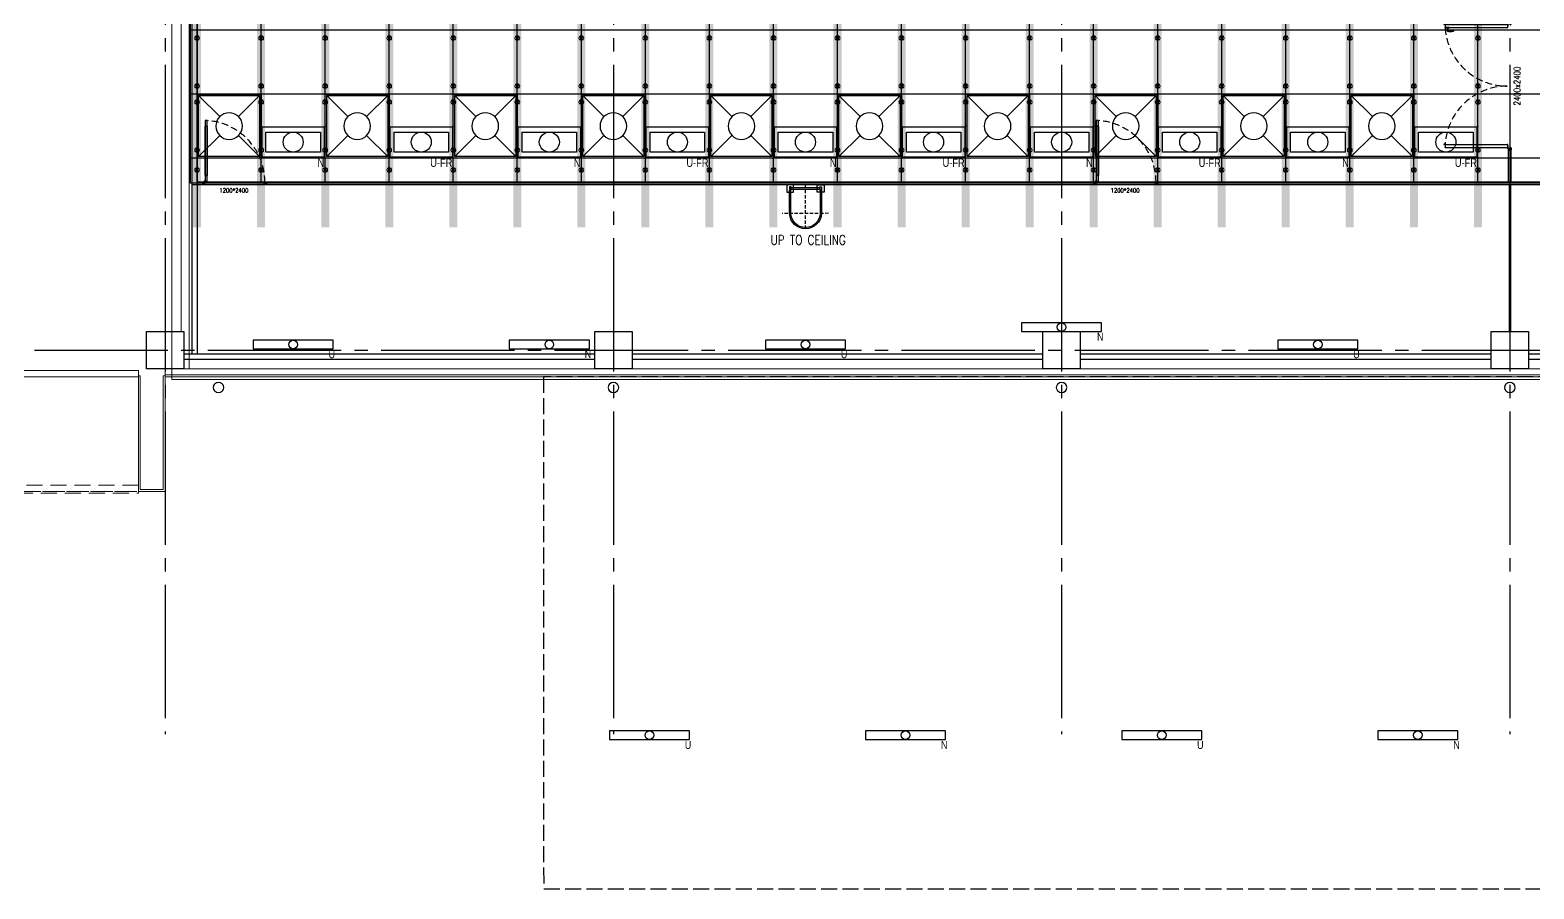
# Model space of a CAD drawing. Header units: millimetres. Extents: x -17313 to 27370, y -1010 to 13584.
# Drawn here: x 1547 to 4365, y -1010 to 600 of the extents above; entities that cross this region are included whole.
import ezdxf
from ezdxf.enums import TextEntityAlignment as Align

# ---------------------------------------------------------------- set-up
doc = ezdxf.new("R2010")
doc.units = ezdxf.units.MM
doc.header["$LTSCALE"] = 100
for name, pattern in [('188K-SM-03-F10-ARCH-PA-Y2257103$0$18P6-SM-03-C40-ARCH-PA-Y2211058$0$DASHED', [19.05, 12.7, -6.35]), ('188K-SM-03-F10-ARCH-PA-Y2257103$0$AP5A-SM-03-F20-ARCH-PA-Y2230801+Y2230803$0$ALL-PA-TXT-Y2221201$0$DASHED', [19.05, 12.7, -6.35]), ('188K-SM-03-F10-ARCH-PA-Y2257103$0$DASHED', [19.05, 12.7, -6.35]), ('X-S-FAB-L10$0$COL-CEN-LIN', [3.25, 2.5, -0.25, 0.25, -0.25]), ('X-S-FAB-L10$0$HIDDEN', [0.4, 0.3, -0.1]), ('X-S-FAB-L10$0$JJP_虛線(退縮線、投影線、地下室範圍、非屬本工程、圖面分區)', [0.45, 0.3, -0.15])]:
    doc.linetypes.add(name, pattern=pattern)
for name, color, linetype in [('0-XREF', 7, 'Continuous'), ('188K-SM-03-F10-ARCH-CEIL-Y2257103$0$K-CEIL-4.2', 8, 'Continuous'), ('188K-SM-03-F10-ARCH-CEIL-Y2257103$0$K-CEIL-4.2-AREA', 8, 'Continuous'), ('188K-SM-03-F10-ARCH-CEIL-Y2257103$0$K-鋼構', 121, 'Continuous'), ('188K-SM-03-F10-ARCH-PA-Y2257103$0$K-Divider-7.5', 53, 'Continuous'), ('188K-SM-03-F10-ARCH-PA-Y2257103$0$K-Door', 53, 'Continuous'), ('188K-SM-03-F10-ARCH-PA-Y2257103$0$K-P-LAD-420', 53, 'Continuous'), ('188K-SM-03-F10-ARCH-PA-Y2257103$0$K-P1S-4.2-單抗', 53, 'Continuous'), ('188K-SM-03-F10-ARCH-PA-Y2257103$0$K-P2D-4.2-雙抗', 53, 'Continuous'), ('188K-SM-03-F10-ARCH-PA-Y2257103$0$K-岩棉 2hr 7.5-單抗', 53, 'Continuous'), ('188K-SM-03-F10-ARCH-PA-Y2257103$0$K-岩棉 2hr 7.5-非抗', 53, 'Continuous'), ('188K-SM-06-F10-ELEC-LIGHT-Y2257103$0$E-LIGHT(W)-N', 8, 'Continuous'), ('188K-SM-06-F10-ELEC-LIGHT-Y2257103$0$E-LIGHT(W)-U FR', 8, 'Continuous'), ('188K-SM-06-F10-ELEC-LIGHT-Y2257103$0$E-LIGHT(W)-U XLPE', 8, 'Continuous'), ('188K-SM-06-F10-HVAC-FFU-Y2257103$0$AC-FFU-ULPA', 4, 'Continuous'), ('X-S-FAB-L10$0$0-DIM-TXT', 8, 'Continuous'), ('X-S-FAB-L10$0$A-OBJE-MEP', 8, 'Continuous'), ('X-S-FAB-L10$0$A-WALL-EX', 8, 'Continuous'), ('X-S-FAB-L10$0$A-WALL-IN', 8, 'Continuous'), ('X-S-FAB-L10$0$BLOCK', 8, 'Continuous'), ('X-S-FAB-L10$0$CCL', 8, 'X-S-FAB-L10$0$COL-CEN-LIN'), ('X-S-FAB-L10$0$COL-S', 8, 'Continuous'), ('X-S-FAB-L10$0$HID', 8, 'X-S-FAB-L10$0$HIDDEN'), ('X-S-FAB-L10$0$S-FNDN', 8, 'Continuous')]:
    doc.layers.add(name, color=color, linetype=linetype)
doc.layers.add('188K-SM-03-F10-ARCH-CEIL-Y2257103$0$K-吊點-標準', color=8, linetype='Continuous', lineweight=9)
doc.layers.add('188K-SM-03-F10-ARCH-PA-Y2257103$0$K-0-TXT-高度', color=53, linetype='Continuous', plot=False)
doc.layers.add('188K-SM-06-F10-ELEC-LIGHT-Y2257103$0$Defpoints-CAS', color=8, linetype='Continuous', plot=False)
doc.styles.add('188K-SM-03-F10-ARCH-PA-Y2257103$0$14P7-XFDP10$0$AA-TXT', font='simplex.shx', dxfattribs={"width": 0.8, "bigfont": 'chineset.shx'})
doc.styles.add('188K-SM-03-F10-ARCH-PA-Y2257103$0$18P2-XFDP10$0$AA-TXT', font='simplex.shx', dxfattribs={"width": 0.8, "bigfont": 'chineset.shx'})
doc.styles.add('188K-SM-03-F10-ARCH-PA-Y2257103$0$AP5A-SM-03-F20-ARCH-PA-Y2230801+Y2230803$0$ALL-PA-TXT-Y2221201$0$Standard', font='txt.shx', dxfattribs={"bigfont": 'chineset.shx'})
doc.styles.add('188K-SM-06-F10-ELEC-LIGHT-Y2257103$0$Standard', font='arial.ttf')
doc.styles.add('X-S-FAB-L10$0$CHINA', font='simplex.shx', dxfattribs={"width": 0.75, "bigfont": 'chineset.shx'})
doc.styles.add('X-S-FAB-L10$0$Standard', font='', dxfattribs={"width": 0.8})
doc.styles.add('X-S-FAB-L10$0$TG_NOTE_TEXT', font='simplex.shx', dxfattribs={"width": 0.75, "bigfont": 'chineset.shx'})
doc.styles.get('X-S-FAB-L10$0$Standard').set_extended_font_data('Microsoft JhengHei')

# ---------------------------------------------------------------- blocks, each defined once
blk = doc.blocks.new('188K-SM-06-F10-HVAC-FFU-Y2257103$0$H-FU-U-12x12')
for p, q in [((423, 777), (28, 1172)), ((777, 777), (1172, 1172)), ((28, 28), (423, 423)), ((1172, 28), (777, 423))]:
    blk.add_line(p, q)
blk.add_lwpolyline([(1172, 28), (1172, 1172), (28, 1172), (28, 28)], close=True)
blk.add_circle((600, 600), 250)
at = {"layer": 'DefPoints'}
blk.add_lwpolyline([(1200, 1200), (0, 1200), (0, 0), (1200, 0)], close=True, dxfattribs=at)
blk = doc.blocks.new('188K-SM-06-F10-HVAC-FFU-Y2257103')
at = {"layer": '188K-SM-06-F10-HVAC-FFU-Y2257103$0$AC-FFU-ULPA', "xscale": -0.09999999999999432, "yscale": 0.09999999999999432, "zscale": 0.09999999999999432}
for p in [(1980, 360), (2220, 360), (2460, 360), (2700, 360), (2940, 360), (3180, 360), (3420, 360), (3660, 360), (3900, 360), (4140, 360)]:
    blk.add_blockref('188K-SM-06-F10-HVAC-FFU-Y2257103$0$H-FU-U-12x12', p, dxfattribs=at)
blk = doc.blocks.new('X-S-FAB-L10$0$FAB2-L05')
at = {"layer": 'X-S-FAB-L10$0$CCL'}
for p, q in [((-24360, 11005), (-24360, 0)), ((-23520, 11005), (-23520, 0)), ((-22680, 11005), (-22680, 0)), ((-21840, 11005), (-21840, 0)), ((-26880, 720), (1210, 720))]:
    blk.add_line(p, q, dxfattribs=at)
at = {"layer": 'X-S-FAB-L10$0$COL-S'}
for points in [[(-24395, 755), (-24325, 755), (-24325, 685), (-24395, 685)], [(-23555, 755), (-23485, 755), (-23485, 685), (-23555, 685)], [(-22715, 755), (-22645, 755), (-22645, 685), (-22715, 685)], [(-21875, 755), (-21805, 755), (-21805, 685), (-21875, 685)]]:
    blk.add_lwpolyline(points, close=True, dxfattribs=at)
blk = doc.blocks.new('X-S-FAB-L10')
at = {"layer": 'X-S-FAB-L10$0$A-OBJE-MEP', "lineweight": 0, "flags": 128}
for points in [[(1909.5, -70, 1), (1890.5, -70, 1)], [(2649.5, -70, 1), (2630.5, -70, 1)], [(3489.5, -70, 1), (3470.5, -70, 1)], [(4329.5, -70, 1), (4310.5, -70, 1)]]:
    blk.add_lwpolyline(points, format="xyb", close=True, dxfattribs=at)
at = {"layer": 'X-S-FAB-L10$0$A-OBJE-MEP', "lineweight": 0}
for centre in [(1900, -70), (2640, -70), (3480, -70), (4320, -70)]:
    blk.add_circle(centre, 10, dxfattribs=at)
at = {"layer": 'X-S-FAB-L10$0$A-WALL-EX', "lineweight": 0}
blk.add_line((6815, -46.5), (1800, -46.5), dxfattribs=at)
at = {"layer": 'X-S-FAB-L10$0$A-WALL-EX', "linetype": 'X-S-FAB-L10$0$JJP_虛線(退縮線、投影線、地下室範圍、非屬本工程、圖面分區)', "lineweight": 0}
blk.add_line((-38, -264.997), (1750, -264.997), dxfattribs=at)
at = {"layer": 'X-S-FAB-L10$0$A-WALL-EX', "lineweight": 0, "flags": 128}
for points in [[(1750, -38), (1450, -38)], [(1450, -50), (1750, -50)], [(1750, -50), (1750, -38)], [(1753.5, -48.25), (1750, -48.25)], [(1750, -48.25), (1750, -261.5)], [(1750, -50), (1750, -265)], [(1750, -50), (1750, -265)], [(1750, -50), (1750, -265)], [(1750, -50), (1750, -265)], [(1753.5, -261.5), (1753.5, -48.25)], [(1800, -48.25), (1796.5, -48.25)], [(1796.5, -48.25), (1796.5, -261.5)], [(6815, -35), (1800, -35)], [(1800, -46.5), (1800, -35)], [(1800, -48.25), (1800, -46.5)], [(1800, -265), (1800, -50)], [(1800, -50), (6815, -50)], [(1800, -50), (6815, -50)], [(1800, -50), (6815, -50)], [(1800, -50), (6815, -50)], [(1800, -50), (6815, -50)], [(1800, -50), (6815, -50)], [(1800, -50), (6815, -50)], [(1800, -50), (6815, -50)], [(1750, -265), (1753.5, -265)], [(1796.5, -261.5), (1753.5, -261.5)], [(1753.5, -265), (1796.5, -265)], [(1796.5, -265), (1800, -265)]]:
    blk.add_lwpolyline(points, dxfattribs=at)
at = {"layer": 'X-S-FAB-L10$0$A-WALL-EX', "linetype": 'X-S-FAB-L10$0$JJP_虛線(退縮線、投影線、地下室範圍、非屬本工程、圖面分區)', "lineweight": 0, "flags": 128}
for points in [[(1750, -252.997), (-38, -252.997)], [(1750, -253), (-38, -253)], [(1750, -253), (-38, -253)], [(1750, -264.997), (1750, -252.997)], [(1750, -268), (1750, -253)], [(1750, -265), (1750, -253)], [(-53, -268), (1750, -268)], [(-50, -265), (1750, -265)], [(-38, -265), (1750, -265)], [(1750, -265), (1750, -264.997)]]:
    blk.add_lwpolyline(points, dxfattribs=at)
at = {"layer": 'X-S-FAB-L10$0$A-WALL-IN', "lineweight": 0, "flags": 128}
for points in [[(1845, -35), (1845, 2100)], [(1830, 1455), (1830, 35)], [(1835, -35), (1845, -35)]]:
    blk.add_lwpolyline(points, dxfattribs=at)
at = {"layer": 'X-S-FAB-L10$0$COL-S'}
for p, q in [((1765, 35), (1835, 35)), ((1765, -35), (1765, 35)), ((1835, 35), (1835, -35)), ((2605, 35), (2675, 35)), ((2605, -35), (2605, 35)), ((2675, 35), (2675, -35)), ((3445, 35), (3515, 35)), ((3445, -35), (3445, 35)), ((3515, 35), (3515, -35)), ((4285, 35), (4355, 35)), ((4285, -35), (4285, 35)), ((4355, 35), (4355, -35)), ((1835, -35), (1765, -35)), ((2675, -35), (2605, -35)), ((3515, -35), (3445, -35)), ((4355, -35), (4285, -35))]:
    blk.add_line(p, q, dxfattribs=at)
at = {"layer": 'X-S-FAB-L10$0$HID'}
for p, q in [((6803.531, -50), (2509.135, -50)), ((2509.135, -50), (2509.405, -1010)), ((2509.405, -1010), (17209, -1010))]:
    blk.add_line(p, q, dxfattribs=at)
at = {"layer": 'X-S-FAB-L10$0$S-FNDN', "lineweight": 0, "flags": 128}
blk.add_lwpolyline([(4350, 7470), (1830, 7470), (1830, 1500), (1812.5, 1500), (1812.5, -55), (9330, -55), (9330, 7470)], close=True, dxfattribs=at)
at = {"layer": 'X-S-FAB-L10$0$BLOCK'}
blk.add_blockref('X-S-FAB-L10$0$FAB2-L05', (26160, -720), dxfattribs=at)
at = {"style": 'X-S-FAB-L10$0$TG_NOTE_TEXT', "width": 0.5, "flags": 1}
for p in [(7463.301, 9020), (18268.251, 8649), (11197.77, 4800.167), (16485.801, 4800.167), (25420.27, 2635), (13360, 320.001, 0), (7463.301, -33.333)]:
    blk.add_attdef('WH', text='', height=20, dxfattribs=at).set_placement(p, align=Align.BOTTOM_LEFT)
at = {"width": 0.5}
for style, p in [('X-S-FAB-L10$0$TG_NOTE_TEXT', (7585, 9020)), ('X-S-FAB-L10$0$TG_NOTE_TEXT', (18389.95, 8649)), ('X-S-FAB-L10$0$TG_NOTE_TEXT', (11117.5, 4813.5)), ('X-S-FAB-L10$0$TG_NOTE_TEXT', (16607.5, 4813.5)), ('X-S-FAB-L10$0$TG_NOTE_TEXT', (25350, 2635)), ('X-S-FAB-L10$0$Standard', (13129.375, 325.001, 0)), ('X-S-FAB-L10$0$TG_NOTE_TEXT', (7585, -20))]:
    blk.add_attdef('DESC', text='', height=10, dxfattribs=dict(at, style=style)).set_placement(p, align=Align.BOTTOM_LEFT)
for tag, style, p in [('TYPE', 'X-S-FAB-L10$0$TG_NOTE_TEXT', (7619.286, 9020)), ('NO', 'X-S-FAB-L10$0$TG_NOTE_TEXT', (7650.095, 9020)), ('TYPE', 'X-S-FAB-L10$0$TG_NOTE_TEXT', (18424.236, 8649)), ('NO', 'X-S-FAB-L10$0$TG_NOTE_TEXT', (18455.045, 8649)), ('NO', 'X-S-FAB-L10$0$TG_NOTE_TEXT', (11088.595, 4813.5)), ('TYPE', 'X-S-FAB-L10$0$TG_NOTE_TEXT', (11151.786, 4813.5)), ('TYPE', 'X-S-FAB-L10$0$TG_NOTE_TEXT', (16641.786, 4813.5)), ('NO', 'X-S-FAB-L10$0$TG_NOTE_TEXT', (16672.595, 4813.5)), ('NO', 'X-S-FAB-L10$0$TG_NOTE_TEXT', (25313, 2635)), ('TYPE', 'X-S-FAB-L10$0$TG_NOTE_TEXT', (25350, 2635)), ('NO', 'X-S-FAB-L10$0$Standard', (13100, 320.001, 0)), ('TYPE', 'X-S-FAB-L10$0$Standard', (13129.375, 320.001, 0)), ('TYPE', 'X-S-FAB-L10$0$TG_NOTE_TEXT', (7619.286, -20)), ('NO', 'X-S-FAB-L10$0$TG_NOTE_TEXT', (7650.095, -20))]:
    blk.add_attdef(tag, text='', height=10, dxfattribs=dict(at, style=style)).set_placement(p, align=Align.BOTTOM_RIGHT)
at = {"style": 'X-S-FAB-L10$0$TG_NOTE_TEXT', "width": 0.5, "flags": 1}
for rotation, p in [(180, (43, 7480)), (180, (943, 7480)), (90, (24310, 3717.77)), (270, (17080, 1711.699))]:
    blk.add_attdef('WH', text='', height=20, rotation=rotation, dxfattribs=at).set_placement(p, align=Align.BOTTOM_LEFT)
at = {"width": 0.5}
for rotation, style, p in [(180, 'X-S-FAB-L10$0$Standard', (317.625, 7480)), (180, 'X-S-FAB-L10$0$Standard', (1217.625, 7480)), (90, 'X-S-FAB-L10$0$TG_NOTE_TEXT', (24310, 3647.5)), (270, 'X-S-FAB-L10$0$TG_NOTE_TEXT', (17080, 1605))]:
    blk.add_attdef('DESC', text='', height=10, rotation=rotation, dxfattribs=dict(at, style=style)).set_placement(p, align=Align.BOTTOM_LEFT)
for tag, rotation, style, p in [('TYPE', 180, 'X-S-FAB-L10$0$Standard', (317.625, 7480)), ('NO', 180, 'X-S-FAB-L10$0$Standard', (347, 7480)), ('TYPE', 180, 'X-S-FAB-L10$0$Standard', (1217.625, 7480)), ('NO', 180, 'X-S-FAB-L10$0$Standard', (1247, 7480)), ('TYPE', 90, 'X-S-FAB-L10$0$TG_NOTE_TEXT', (24310, 3647.5)), ('NO', 90, 'X-S-FAB-L10$0$TG_NOTE_TEXT', (24310, 3610.5)), ('TYPE', 270, 'X-S-FAB-L10$0$TG_NOTE_TEXT', (17080, 1605)), ('NO', 270, 'X-S-FAB-L10$0$TG_NOTE_TEXT', (17080, 1573))]:
    blk.add_attdef(tag, text='', height=10, rotation=rotation, dxfattribs=dict(at, style=style)).set_placement(p, align=Align.BOTTOM_RIGHT)
at = {"layer": 'X-S-FAB-L10$0$0-DIM-TXT', "style": 'X-S-FAB-L10$0$CHINA', "width": 0.75}
for p in [(667.414, 7855.1, -2689.4), (22627.353, 6728.814), (25644.722, 6728.814), (24778.787, 5569.051), (1118.252, 4980), (417.801, 4594.623), (22927.43, 4330.122), (23874.84, 4355), (23749.869, 3901.367), (417.801, 3765.236), (1118.252, 3730), (417.801, 3115.79), (536.882, 2227.832), (16908.994, 1782.652), (888.445, 880.466), (16977.43, 750), (18878.841, 750), (25641.221, 553.233), (21364.03, 526.894)]:
    blk.add_attdef('HIG', text='', height=80, dxfattribs=at).set_placement(p, align=Align.MIDDLE_LEFT)
blk = doc.blocks.new('188K-SM-03-F10-ARCH-CEIL-Y2257103$0$A$C2CA95053')
h = blk.add_hatch(color=256)
edge = h.paths.add_edge_path()
edge.add_arc((0, 0), 0.5, 0, 360)
for p, q in [((3.2, 3.2), (-3.2, -3.2)), ((3.2, -3.2), (-3.2, 3.2))]:
    blk.add_line(p, q)
blk.add_lwpolyline([(-1.6, 2.5), (-1.6, -2.5), (1.6, -2.5), (1.6, 2.5)], close=True)
for radius in [4.5, 0.5]:
    blk.add_circle((0, 0), radius)
blk = doc.blocks.new('188K-SM-03-F10-ARCH-CEIL-Y2257103$0$天花板吊點-附調整片 - 3_8_螺桿吊架 100 mm 高調整片-V1-1FL')
blk.add_blockref('188K-SM-03-F10-ARCH-CEIL-Y2257103$0$A$C2CA95053', (0, 0))
blk = doc.blocks.new('188K-SM-03-F10-ARCH-CEIL-Y2257103')
at = {"layer": '188K-SM-03-F10-ARCH-CEIL-Y2257103$0$K-CEIL-4.2'}
for p, q in [((1860, 312.7), (1860, 8632.2)), ((1980, 312.7), (1980, 8632.2)), ((2100, 312.7), (2100, 8632.2)), ((2220, 312.7), (2220, 8632.2)), ((2340, 312.7), (2340, 8632.2)), ((2460, 312.7), (2460, 8632.2)), ((2580, 312.7), (2580, 8632.2)), ((2700, 312.7), (2700, 8632.2)), ((2820, 312.7), (2820, 8632.2)), ((2940, 312.7), (2940, 8632.2)), ((3060, 312.7), (3060, 8632.2)), ((3180, 312.7), (3180, 8632.2)), ((3300, 312.7), (3300, 8632.2)), ((3420, 312.7), (3420, 8632.2)), ((3540, 312.7), (3540, 8632.2)), ((3660, 312.7), (3660, 8632.2)), ((3780, 312.7), (3780, 8632.2)), ((3900, 312.7), (3900, 8632.2)), ((4020, 312.7), (4020, 8632.2)), ((4140, 312.7), (4140, 8632.2)), ((4260, 312.7), (4260, 8632.2)), ((16747.2, 600), (1847.7, 600)), ((16747.2, 480), (1847.7, 480)), ((16747.2, 360), (1847.7, 360))]:
    blk.add_line(p, q, dxfattribs=at)
at = {"layer": '188K-SM-03-F10-ARCH-CEIL-Y2257103$0$K-CEIL-4.2-AREA', "elevation": 0}
blk.add_lwpolyline([(16747.2, 312.7), (14882.2, 312.7), (14882.2, 42.7), (14157.7, 42.7), (14157.7, 312.7), (1847.7, 312.7), (1847.7, 8305.8), (1767.7, 8305.8), (1767.7, 8632.2), (17592.2, 8632.2)], dxfattribs=at)
at = {"layer": '188K-SM-03-F10-ARCH-CEIL-Y2257103$0$K-鋼構', "const_width": 15, "elevation": 0}
for points in [[(1860, 8769.9), (1860, 230)], [(1980, 8769.9), (1980, 230)], [(2100, 8769.9), (2100, 230)], [(2220, 8769.9), (2220, 230)], [(2340, 8769.9), (2340, 230)], [(2460, 8769.9), (2460, 230)], [(2580, 8769.9), (2580, 230)], [(2700, 8769.9), (2700, 230)], [(2820, 8769.9), (2820, 230)], [(2940, 8769.9), (2940, 230)], [(3060, 8769.9), (3060, 230)], [(3180, 8769.9), (3180, 230)], [(3420, 8769.9), (3420, 230)], [(3540, 8769.9), (3540, 230)], [(3660, 8769.9), (3660, 230)], [(3780, 8769.9), (3780, 230)], [(4020, 8769.9), (4020, 230)], [(4140, 8769.9), (4140, 230)], [(4260, 8769.9), (4260, 230)]]:
    blk.add_lwpolyline(points, dxfattribs=at)
at = {"layer": '188K-SM-03-F10-ARCH-CEIL-Y2257103$0$K-鋼構', "const_width": 15}
for points in [[(3300, 8769.9), (3300, 230)], [(3900, 8769.9), (3900, 230)]]:
    blk.add_lwpolyline(points, dxfattribs=at)
at = {"layer": '188K-SM-03-F10-ARCH-CEIL-Y2257103$0$K-吊點-標準', "color": 170, "lineweight": 18, "rotation": 179.9999999999997}
for p in [(1860, 585), (1980, 585), (2100, 585), (2220, 585), (2340, 585), (2460, 585), (2580, 585), (2700, 585), (2820, 585), (2940, 585), (3060, 585), (3180, 585), (3300, 585), (3420, 585), (3540, 585), (3660, 585), (3780, 585), (3900, 585), (4020, 585), (4140, 585), (4260, 585), (1860, 495), (1980, 495), (2100, 495), (2220, 495), (2340, 495), (2460, 495), (2580, 495), (2700, 495), (2820, 495), (2940, 495), (3060, 495), (3180, 495), (3300, 495), (3420, 495), (3540, 495), (3660, 495), (3780, 495), (3900, 495), (4020, 495), (4140, 495), (4260, 495), (1860, 465), (1980, 465), (2100, 465), (2220, 465), (2340, 465), (2460, 465), (2580, 465), (2700, 465), (2820, 465), (2940, 465), (3060, 465), (3180, 465), (3300, 465), (3420, 465), (3540, 465), (3660, 465), (3780, 465), (3900, 465), (4020, 465), (4140, 465), (4260, 465), (1860, 375), (1980, 375), (2100, 375), (2220, 375), (2340, 375), (2460, 375), (2580, 375), (2700, 375), (2820, 375), (2940, 375), (3060, 375), (3180, 375), (3300, 375), (3420, 375), (3540, 375), (3660, 375), (3780, 375), (3900, 375), (4020, 375), (4140, 375), (4260, 375), (1860, 337.7, 0), (1980, 337.7, 0), (2100, 337.7, 0), (2220, 337.7, 0), (2340, 337.7, 0), (2460, 337.7, 0), (2580, 337.7, 0), (2700, 337.7, 0), (2820, 337.7, 0), (2940, 337.7, 0), (3060, 337.7, 0), (3180, 337.7, 0), (3300, 337.7, 0), (3420, 337.7, 0), (3540, 337.7, 0), (3660, 337.7, 0), (3780, 337.7, 0), (3900, 337.7, 0), (4020, 337.7, 0), (4140, 337.7, 0), (4260, 337.7, 0)]:
    blk.add_blockref('188K-SM-03-F10-ARCH-CEIL-Y2257103$0$天花板吊點-附調整片 - 3_8_螺桿吊架 100 mm 高調整片-V1-1FL', p, dxfattribs=at)
blk = doc.blocks.new('188K-SM-03-F10-ARCH-PA-Y2257103$0$單開庫板門-1200x2400)圓型拉環鎖+輔助鎖)')
at = {"ltscale": 0.1}
for p, q in [((26008.6, -11403.6), (26004.5, -11403.6)), ((26004.5, -11403.6), (26004.5, -11414.1)), ((26008.6, -11414.1), (26008.6, -11403.6)), ((26004.5, -11414.1), (26004.5, -11415.3)), ((26004.5, -11414.1), (26008.6, -11414.1)), ((26004.5, -11415.4), (26004.6, -11415.5)), ((26008.6, -11414), (26004.6, -11414)), ((26004.6, -11414.3), (26004.6, -11414.2)), ((26004.6, -11415.3), (26004.6, -11414.5)), ((26004.7, -11414.1), (26006.5, -11414.1)), ((26005.1, -11414.4), (26004.7, -11414.4)), ((26004.7, -11414.5), (26005.1, -11414.5)), ((26004.7, -11414.5), (26004.7, -11506)), ((26004.7, -11506), (26004.7, -11414.5)), ((26004.7, -11414.5), (26004.7, -11414.5)), ((26004.7, -11415.4), (26004.7, -11415.3)), ((26005.2, -11414.4), (26005.2, -11414.4)), ((26006.5, -11414.1), (26006.6, -11414.1)), ((26006.6, -11414.1), (26006.6, -11414.1)), ((26006.6, -11414.1), (26008.4, -11414.1)), ((26008.4, -11414.4), (26008, -11414.4)), ((26008, -11414.4), (26008, -11414.4)), ((26008, -11414.5), (26008.4, -11414.5)), ((26008.4, -11506), (26008.4, -11414.5)), ((26008.4, -11414.5), (26008.4, -11414.5)), ((26008.4, -11414.5), (26008.4, -11506)), ((26008.4, -11415.3), (26008.4, -11415.4)), ((26008.5, -11414.2), (26008.5, -11414.3)), ((26008.5, -11414.5), (26008.5, -11415.3)), ((26008.5, -11415.5), (26008.6, -11415.4)), ((26008.6, -11415.3), (26008.6, -11414.1)), ((25999.5, -11519.7), (25999.5, -11523.2)), ((26002.5, -11519.1), (26000, -11519.1)), ((26000, -11523.7), (26002.4, -11523.7)), ((26002.4, -11523.7), (26004.1, -11522.6)), ((26002.9, -11518.5), (26002.6, -11518.5)), ((26002.6, -11518.5), (26002.6, -11521)), ((26002.6, -11521.9), (26002.6, -11519.3)), ((26002.6, -11521), (26002.9, -11521)), ((26003.4, -11521.9), (26002.6, -11521.9)), ((26002.9, -11521), (26002.9, -11518.5)), ((26003.3, -11522.2), (26003.3, -11522)), ((26003.3, -11522), (26003.4, -11522)), ((26004, -11522.2), (26003.3, -11522.2)), ((26008.3, -11517.5), (26003.6, -11517.5)), ((26003.6, -11517.5), (26003.6, -11517.7)), ((26003.6, -11517.7), (26008.3, -11517.7)), ((26004.1, -11521.9), (26003.9, -11521.9)), ((26003.9, -11522), (26004, -11522)), ((26004, -11522), (26004, -11522.2)), ((26004.2, -11522.4), (26004.2, -11521.9)), ((26008.6, -11506.4), (26004.5, -11506.4)), ((26004.5, -11506.4), (26004.5, -11518)), ((26004.5, -11518), (26008.6, -11518)), ((26004.7, -11506), (26004.7, -11506)), ((26008.3, -11517.7), (26008.3, -11517.5)), ((26008.4, -11506), (26008.4, -11506)), ((26008.6, -11518), (26008.6, -11506.4)), ((26114.8, -11521.9), (26115.1, -11521.9)), ((26114.8, -11522.4), (26114.8, -11521.9)), ((26114.9, -11522), (26114.9, -11522.2)), ((26115.1, -11522), (26114.9, -11522)), ((26114.9, -11522.2), (26115.7, -11522.2)), ((26116.6, -11523.7), (26114.9, -11522.6)), ((26115.5, -11521.9), (26116.3, -11521.9)), ((26115.7, -11522), (26115.5, -11522)), ((26115.7, -11522.2), (26115.7, -11522)), ((26116.3, -11521.9), (26116.3, -11519.3)), ((26116.5, -11519.1), (26119, -11519.1)), ((26119, -11523.7), (26116.6, -11523.7)), ((26119.5, -11519.7), (26119.5, -11523.2))]:
    blk.add_line(p, q, dxfattribs=at)
for points in [[(25999.5, -11518.9), (25999.5, -11523.9)], [(26119.5, -11518.9), (26119.5, -11523.9)]]:
    blk.add_lwpolyline(points)
blk.add_lwpolyline([(26006.6, -11506.4), (26006.5, -11506.3), (26004.7, -11506.3, -0.414214), (26004.6, -11506.3), (26004.6, -11506.1, -0.414214), (26004.7, -11506.1), (26005.1, -11506.1, 0.414214), (26005.2, -11506.1), (26005.2, -11506, 0.414214), (26005.1, -11506), (26004.7, -11506, -0.414214), (26004.6, -11506), (26004.6, -11505.2, -0.414214), (26004.7, -11505.2), (26004.7, -11505.2, 0.414214), (26004.7, -11505.2), (26004.7, -11505, 0.72636), (26004.6, -11505), (26004.5, -11505.1, 0.158507), (26004.5, -11505.2), (26004.5, -11506.4, 0.414214), (26004.6, -11506.5), (26008.6, -11506.5, 0.414214), (26008.6, -11506.4), (26008.6, -11505.2, 0.158507), (26008.6, -11505.1), (26008.5, -11505, 0.72636), (26008.4, -11505), (26008.4, -11505.2, 0.414214), (26008.5, -11505.2, -0.414214), (26008.5, -11505.2), (26008.5, -11506, -0.414214), (26008.4, -11506), (26008, -11506, 0.414214), (26008, -11506), (26008, -11506.1, 0.414214), (26008, -11506.1), (26008.4, -11506.1, -0.414214), (26008.5, -11506.1), (26008.5, -11506.3, -0.414214), (26008.4, -11506.3), (26006.6, -11506.3)], format="xyb", close=True, dxfattribs=at)
at = {"linetype": '188K-SM-03-F10-ARCH-PA-Y2257103$0$AP5A-SM-03-F20-ARCH-PA-Y2230801+Y2230803$0$ALL-PA-TXT-Y2221201$0$DASHED', "ltscale": 0.01}
blk.add_arc((26001.1, -11518.7), 115.3, 359.8531, 85.8135, dxfattribs=at)
at = {"ltscale": 0.1}
for centre, radius, start, end in [((26004.6, -11414.1), 0.0313, 90, 180), ((26004.6, -11415.3), 0.0313, 180, 216.0274), ((26004.7, -11414.2), 0.0313, 90, 180), ((26004.7, -11414.3), 0.0313, 180, 270), ((26004.7, -11414.5), 0.0313, 90, 180), ((26004.7, -11415.3), 0.0209, 180, 270), ((26004.7, -11415.4), 0.0313, 216.0274, 360), ((26004.7, -11415.3), 0.0209, 360, 90), ((26005.1, -11414.4), 0.0313, 270, 0), ((26005.1, -11414.4), 0.0313, 0, 90), ((26008, -11414.4), 0.0313, 90, 180), ((26008, -11414.4), 0.0313, 180, 270), ((26008.4, -11414.2), 0.0313, 360, 90), ((26008.4, -11414.3), 0.0313, 270, 0), ((26008.4, -11414.5), 0.0313, 0, 90), ((26008.5, -11415.3), 0.0209, 90, 180), ((26008.5, -11415.4), 0.0313, 180, 323.9726), ((26008.5, -11415.3), 0.0209, 270, 360), ((26008.6, -11414.1), 0.0313, 360, 90), ((26008.6, -11415.3), 0.0313, 323.9726, 360)]:
    blk.add_arc(centre, radius, start, end, dxfattribs=at)
for centre, major_axis, start_param, end_param in [((26000, -11519.7), (0.369, -0.369), 2.356194, 3.926991), ((26000, -11523.2), (-0.369, -0.369), 5.497787, 7.068583), ((26002.5, -11519.3), (0.111, -0.111), 7.068583, 8.63938), ((26003.4, -11521.9), (-0.0369, -0.0369), 0.785398, 3.926991), ((26003.9, -11521.9), (-0.0369, -0.0369), 3.926991, 7.068583), ((26004.1, -11521.9), (0.0369, -0.0369), 7.068583, 8.63938), ((26003.9, -11522.4), (0.221, -0.221), 6.162283, 7.068583), ((26114.8, -11521.9), (-0.0369, -0.0369), -2.356194, -0.785398), ((26115.1, -11522.4), (-0.221, -0.221), -0.785398, 0.120903), ((26115.1, -11521.9), (0.0369, -0.0369), -0.785398, 2.356194), ((26115.5, -11521.9), (0.0369, -0.0369), 2.356194, 5.497787), ((26116.5, -11519.3), (-0.111, -0.111), -2.356194, -0.785398), ((26119, -11519.7), (-0.369, -0.369), 2.356194, 3.926991), ((26119, -11523.2), (0.369, -0.369), -0.785398, 0.785398)]:
    blk.add_ellipse(centre, major_axis=major_axis, ratio=1, start_param=start_param, end_param=end_param, dxfattribs=at)
at = {"ltscale": 0.1, "extrusion": (0, 0, -1)}
blk.add_ellipse((26003.1, -11517.9), major_axis=(-0.516, 0.516), ratio=1, start_param=5.497787, end_param=11.780972, dxfattribs=at)
at = {"color": 8, "ltscale": 0.1, "style": '188K-SM-03-F10-ARCH-PA-Y2257103$0$AP5A-SM-03-F20-ARCH-PA-Y2230801+Y2230803$0$ALL-PA-TXT-Y2221201$0$Standard', "width": 0.85}
blk.add_text('1200*2400', height=8, dxfattribs=at).set_placement((26058.4, -11534.4), align=Align.MIDDLE_CENTER)
blk = doc.blocks.new('188K-SM-03-F10-ARCH-PA-Y2257103$0$雙開門-2400×2400')
for p, q in [((225.2, 117.7), (223.8, 117.6)), ((229.2, 117.7), (225.2, 117.7)), ((225.2, 115.5), (229.2, 115.5)), ((229.2, 119), (229.2, 114.1)), ((230, 119), (229.2, 119)), ((229.2, 114.1), (230, 114.1)), ((230, 114.1), (230, 119)), ((0, 2.5), (0, -2.5)), ((0, -1.9), (0, 1.9)), ((0.6, 2.5), (3, 2.5)), ((3, 2.5), (3, 0.2)), ((3, 0.2), (3, 0.2)), ((239.4, 2.5), (237, 2.5)), ((237, 2.5), (237, -0.2)), ((237, -0.2), (237, 0)), ((240, 2.5), (240, -2.5)), ((240, -1.9), (240, 1.9)), ((3, -2.5), (0.6, -2.5)), ((4.7, -1.9), (3, -2.5)), ((3.7, -0.6), (3.9, -0.6)), ((3.9, -0.6), (4, -0.6)), ((4.1, -0.7), (4, -0.7)), ((4, -0.7), (4, -1.5)), ((4, -1.5), (4.6, -1.5)), ((4.5, -0.2), (4.1, -0.2)), ((4.1, -0.7), (4.1, -0.7)), ((4.6, -0.7), (4.5, -0.7)), ((4.5, -0.7), (4.5, -0.7)), ((4.6, -0.6), (4.7, -0.6)), ((4.6, -1.5), (4.6, -0.7)), ((4.7, -0.6), (4.8, -0.6)), ((5, -0.8), (5, -1.5)), ((235, -0.8), (235, -1.5)), ((235.3, -0.6), (235.2, -0.6)), ((235.4, -0.6), (235.3, -0.6)), ((235.3, -1.9), (237, -2.5)), ((235.4, -1.5), (235.4, -0.7)), ((235.4, -0.7), (235.5, -0.7)), ((236, -1.5), (235.4, -1.5)), ((235.5, -0.2), (235.9, -0.2)), ((235.5, -0.7), (235.5, -0.7)), ((235.9, -0.7), (235.9, -0.7)), ((235.9, -0.7), (236, -0.7)), ((236.1, -0.6), (236, -0.6)), ((236, -0.7), (236, -1.5)), ((236.3, -0.6), (236.1, -0.6)), ((237, -2.5), (239.4, -2.5))]:
    blk.add_line(p, q)
for points in [[(10.9, 121.6), (10.9, 123.4), (10.9, 121.6), (4.3, 121.6), (4.3, 121.5), (4.7, 121.5), (4.7, 120.4, 0.414214), (4.8, 120.3), (5, 120.3), (5, 120.4), (4.9, 120.4), (4.9, 121.4), (5, 121.4), (5, 4.1), (4.9, 4.1), (4.9, 5.1), (5, 5.1), (5, 5.2), (4.8, 5.2, 0.414214), (4.7, 5.1), (4.7, 4, 0.414214), (4.8, 3.8), (10.2, 3.8, 0.414214), (10.3, 4), (10.3, 5.1, 0.414214), (10.2, 5.2), (10, 5.2), (10, 5.1), (10.1, 5.1), (10.1, 4.1), (10, 4.1), (10, 121.4), (10.1, 121.4), (10.1, 120.4), (10, 120.4), (10, 120.3), (10.2, 120.3, 0.414214), (10.3, 120.4), (10.3, 121.4), (11.1, 121.4, 0.414214), (11.1, 121.4), (11.1, 123.6, 0.414214), (11.1, 123.7), (10.3, 123.7), (10.3, 123.4), (10.9, 123.4)], [(235.9, 121.6), (235.9, 123.4), (235.9, 121.6), (229.3, 121.6), (229.3, 121.5), (229.7, 121.5), (229.7, 120.4, 0.414214), (229.8, 120.3), (230, 120.3), (230, 120.4), (229.9, 120.4), (229.9, 121.4), (230, 121.4), (230, 4.1), (229.9, 4.1), (229.9, 5.1), (230, 5.1), (230, 5.2), (229.8, 5.2, 0.414214), (229.7, 5.1), (229.7, 4, 0.414214), (229.8, 3.8), (235.2, 3.8, 0.414214), (235.3, 4), (235.3, 5.1, 0.414214), (235.2, 5.2), (235, 5.2), (235, 5.1), (235.1, 5.1), (235.1, 4.1), (235, 4.1), (235, 121.4), (235.1, 121.4), (235.1, 120.4), (235, 120.4), (235, 120.3), (235.2, 120.3, 0.414214), (235.3, 120.4), (235.3, 121.4), (236.1, 121.4, 0.414214), (236.1, 121.4), (236.1, 123.6, 0.414214), (236.1, 123.7), (235.3, 123.7), (235.3, 123.4), (235.9, 123.4)], [(235.8, 117.7), (239.8, 117.7), (241.2, 117.6, -0.327495), (242, 116.9, -0.089847), (242.2, 106.2, -1.144881), (240.3, 106.6, 0.137079), (240.3, 114.9, 0.349357), (239.8, 115.5), (235.8, 115.5)]]:
    blk.add_lwpolyline(points, format="xyb")
blk.add_lwpolyline([(235, 114.1), (235, 119), (235.8, 119), (235.8, 114.1)], close=True)
at = {"ltscale": 500}
for points in [[(3.3, 0.3), (3.3, 3.1), (3, 3.1), (3, 0.3)], [(8.5, 3.8), (4, 3.8), (4, 4.1), (8.5, 4.1)], [(231.5, 3.8), (236, 3.8), (236, 4.1), (231.5, 4.1)], [(236.7, -0.1), (236.7, 3.1), (237, 3.1), (237, -0.1)]]:
    blk.add_lwpolyline(points, close=True, dxfattribs=at)
at = {"linetype": '188K-SM-03-F10-ARCH-PA-Y2257103$0$DASHED', "ltscale": 0.01}
for centre, start, end in [((3.5, 5.1), 0, 85.9993), ((236.5, 5.1), 94.0007, 180)]:
    blk.add_arc(centre, 116.5, start, end, dxfattribs=at)
for centre, radius, start, end in [((0.6, 1.9), 0.598, 90, 180), ((3.9, 0.2), 0.855, 178.2453, 256.7344), ((236.3, 0), 0.659, 270, 360), ((239.4, 1.9), 0.598, 0, 90), ((0.6, -1.9), 0.598, 180, 270), ((4.3, -0.6), 0.427, 111.7868, 180), ((4, -0.7), 0.11, 360, 90), ((4.3, -0.6), 0.427, 0, 68.2132), ((4.6, -0.7), 0.11, 90, 180), ((4.5, -1.5), 0.5, 288.9704, 0), ((4.8, -0.8), 0.2, 0, 90), ((235.2, -0.8), 0.2, 90, 180), ((235.5, -1.5), 0.5, 180, 251.0296), ((235.7, -0.6), 0.427, 111.7868, 180), ((235.4, -0.7), 0.11, 360, 90), ((235.7, -0.6), 0.427, 0, 68.2132), ((236, -0.7), 0.11, 90, 180), ((239.4, -1.9), 0.598, 270, 360)]:
    blk.add_arc(centre, radius, start, end)
for centre, major_axis, start_param, end_param in [((252.5, 110.9), (-21.3, 21.3), 0.585307, 0.943734), ((223.9, 116.7), (0.624, 0.624), 0.866962, 2.13291), ((239.6, 110.8), (-10.9, 10.9), 0.51383, 1.058752), ((225.3, 114.9), (-0.417, 0.417), -0.669314, 0.675093), ((223.8, 106.3), (-0.707, 0.707), 0.872811, 4.284184)]:
    blk.add_ellipse(centre, major_axis=major_axis, ratio=1, start_param=start_param, end_param=end_param)
at = {"ltscale": 500, "extrusion": (0, 0, -1)}
blk.add_ellipse((3.5, 3.6), major_axis=(0.495, 0.495), ratio=1, start_param=3.926991, end_param=10.210176, dxfattribs=at)
at = {"ltscale": 500}
blk.add_ellipse((236.5, 3.6), major_axis=(-0.495, 0.495), ratio=1, start_param=3.926991, end_param=10.210176, dxfattribs=at)
at = {"color": 8, "style": '188K-SM-03-F10-ARCH-PA-Y2257103$0$14P7-XFDP10$0$AA-TXT', "width": 0.8}
blk.add_text('2400x2400', height=12, dxfattribs=at).set_placement((120, -13.5), align=Align.MIDDLE_CENTER)
blk = doc.blocks.new('188K-SM-03-F10-ARCH-PA-Y2257103$0$LAD-1')
for points in [[(-33.8, -29.7), (-77.4, -29.7, -0.976777), (-77.4, 29.8), (-33.8, 29.8)], [(-33.8, -27.2), (-77.4, -27.2, -0.974646), (-77.4, 27.3), (-33.8, 27.3)]]:
    blk.add_lwpolyline(points, format="xyb")
at = {"linetype": '188K-SM-03-F10-ARCH-PA-Y2257103$0$18P6-SM-03-C40-ARCH-PA-Y2211058$0$DASHED', "ltscale": 0.005}
for points in [[(-77.4, -42.9), (-77.4, 43.5)], [(-106.5, 0), (-23.9, 0)]]:
    blk.add_lwpolyline(points, dxfattribs=at)
for points in [[(-23.8, 22.2), (-23.8, 35.2), (-37.8, 35.2), (-37.8, 22.2)], [(-27.8, 27), (-27.8, 30), (-33.8, 30), (-33.8, 27)], [(-28.9, 27), (-28.9, -27), (-32.7, -27), (-32.7, 27)], [(-23.9, -21.8), (-23.9, -34.8), (-37.9, -34.8), (-37.9, -21.8)], [(-27.8, -27), (-27.8, -30), (-33.8, -30), (-33.8, -27)]]:
    blk.add_lwpolyline(points, close=True)
for centre in [(-64.6, 28.5), (-105.2, 0), (-93.7, 23.2), (-93.7, -22.5), (-64.6, -28.5)]:
    blk.add_circle(centre, 0.5)
blk = doc.blocks.new('188K-SM-03-F10-ARCH-PA-Y2257103')
at = {"layer": '188K-SM-03-F10-ARCH-PA-Y2257103$0$K-Divider-7.5', "const_width": 5, "elevation": 0}
blk.add_lwpolyline([(4320, 310), (4320, 35)], dxfattribs=at)
at = {"layer": '188K-SM-03-F10-ARCH-PA-Y2257103$0$K-P1S-4.2-單抗'}
for p, q in [((7405, 315, 0), (1860, 315, 0)), ((7405, 310, 0), (1860, 310, 0))]:
    blk.add_line(p, q, dxfattribs=at)
at = {"layer": '188K-SM-03-F10-ARCH-PA-Y2257103$0$K-P2D-4.2-雙抗'}
for p, q in [((4317.5, 315), (4317.5, 375, 0)), ((4317.5, 315), (4317.5, 375, 0)), ((4317.5, 315), (4317.5, 375, 0)), ((4322.5, 315), (4322.5, 375, 0)), ((4322.5, 315), (4322.5, 375, 0)), ((4322.5, 315), (4322.5, 375, 0))]:
    blk.add_line(p, q, dxfattribs=at)
at = {"layer": '188K-SM-03-F10-ARCH-PA-Y2257103$0$K-岩棉 2hr 7.5-單抗'}
for p, q in [((1860, 8318, 0), (1860, 310, 0)), ((1850, 8308, 0), (1850, 310))]:
    blk.add_line(p, q, dxfattribs=at)
at = {"layer": '188K-SM-03-F10-ARCH-PA-Y2257103$0$K-岩棉 2hr 7.5-非抗'}
for p, q in [((1850, 310), (1850, -7.5, 0)), ((1860, 310, 0), (1850, 310)), ((1860, 310, 0), (1860, -7.5, 0)), ((2605, -7.5, 0), (1835, -7.5, 0)), ((2605, -17.5, 0), (1835, -17.5, 0)), ((3445, -7.5, 0), (2675, -7.5, 0)), ((3445, -17.5, 0), (2675, -17.5, 0)), ((4285, -7.5, 0), (3515, -7.5, 0)), ((4285, -17.5, 0), (3515, -17.5, 0)), ((5125, -7.5, 0), (4355, -7.5, 0)), ((5125, -17.5, 0), (4355, -17.5, 0))]:
    blk.add_line(p, q, dxfattribs=at)
at = {"layer": '188K-SM-03-F10-ARCH-PA-Y2257103$0$K-Door', "rotation": 89.99999999999999}
blk.add_blockref('188K-SM-03-F10-ARCH-PA-Y2257103$0$雙開門-2400×2400', (4320, 375), dxfattribs=at)
at = {"layer": '188K-SM-03-F10-ARCH-PA-Y2257103$0$K-Door'}
for p in [(-24129.5, 11833.9, 0), (-22459.5, 11833.9)]:
    blk.add_blockref('188K-SM-03-F10-ARCH-PA-Y2257103$0$單開庫板門-1200x2400)圓型拉環鎖+輔助鎖)', p, dxfattribs=at)
at = {"layer": '188K-SM-03-F10-ARCH-PA-Y2257103$0$K-P-LAD-420', "rotation": 90.07229666140849}
blk.add_blockref('188K-SM-03-F10-ARCH-PA-Y2257103$0$LAD-1', (3000, 333.8, 0), dxfattribs=at)
at = {"layer": '188K-SM-03-F10-ARCH-PA-Y2257103$0$K-0-TXT-高度', "style": '188K-SM-03-F10-ARCH-PA-Y2257103$0$18P2-XFDP10$0$AA-TXT', "width": 0.8}
blk.add_text('UP TO CEILING', height=18, rotation=360, dxfattribs=at).set_placement((3005, 206.5, 0), align=Align.MIDDLE)
blk = doc.blocks.new('*U307')
at = {"ltscale": 600}
blk.add_lwpolyline([(-75, -8.1), (75, -8.1), (75, 8.1), (-75, 8.1)], close=True, dxfattribs=at)
blk.add_circle((0, 0), 8.1, dxfattribs=at)
at = {"style": '188K-SM-06-F10-ELEC-LIGHT-Y2257103$0$Standard', "width": 0.8}
blk.add_text('U', height=15, rotation=360, dxfattribs=at).set_placement((78.5, -18.1), align=Align.MIDDLE_RIGHT)
blk = doc.blocks.new('*U306')
at = {"ltscale": 600}
blk.add_lwpolyline([(75, 8.1), (-75, 8.1), (-75, -8.1), (75, -8.1)], close=True, dxfattribs=at)
blk.add_circle((0, 0), 8.1, dxfattribs=at)
at = {"style": '188K-SM-06-F10-ELEC-LIGHT-Y2257103$0$Standard', "width": 0.8}
blk.add_text('N', height=15, rotation=360, dxfattribs=at).set_placement((78.5, -18.1), align=Align.MIDDLE_RIGHT)
blk = doc.blocks.new('*U303')
for points in [[(-58.3, -28.3), (-58.3, 28.3), (58.3, 28.3), (58.3, -28.3)], [(-51, -18.8), (-51, 18.8), (51, 18.8), (51, -18.8)]]:
    blk.add_lwpolyline(points, close=True)
blk.add_circle((0, 0), 18.8)
at = {"layer": '188K-SM-06-F10-ELEC-LIGHT-Y2257103$0$Defpoints-CAS'}
for p in [(-60, 30), (60, 30), (-60, -30), (60, -30)]:
    blk.add_point(p, dxfattribs=at)
at = {"style": '188K-SM-06-F10-ELEC-LIGHT-Y2257103$0$Standard', "width": 0.8}
blk.add_text('U-FR', height=15.53, dxfattribs=at).set_placement((58.3, -38.7), align=Align.MIDDLE_RIGHT)
blk = doc.blocks.new('*U312')
for points in [[(-58.3, -28.3), (-58.3, 28.3), (58.3, 28.3), (58.3, -28.3)], [(-51, -18.8), (-51, 18.8), (51, 18.8), (51, -18.8)]]:
    blk.add_lwpolyline(points, close=True)
blk.add_circle((0, 0), 18.8)
at = {"layer": '188K-SM-06-F10-ELEC-LIGHT-Y2257103$0$Defpoints-CAS'}
for p in [(-60, 30), (60, 30), (-60, -30), (60, -30)]:
    blk.add_point(p, dxfattribs=at)
at = {"style": '188K-SM-06-F10-ELEC-LIGHT-Y2257103$0$Standard', "width": 0.8}
blk.add_text('N', height=15.5, dxfattribs=at).set_placement((58.3, -38.7), align=Align.MIDDLE_RIGHT)
blk = doc.blocks.new('188K-SM-06-F10-ELEC-LIGHT-Y2257103')
at = {"layer": '188K-SM-06-F10-ELEC-LIGHT-Y2257103$0$E-LIGHT(W)-N'}
for name, p in [('*U312', (2040, 390)), ('*U312', (2520, 390)), ('*U312', (3000, 390)), ('*U312', (3480, 390)), ('*U312', (3960, 390)), ('*U306', (3480, 43.1)), ('*U306', (2520, 10.6, 0)), ('*U306', (3187.5, -721.9, 0)), ('*U306', (4147.5, -721.9, 0))]:
    blk.add_blockref(name, p, dxfattribs=at)
at = {"layer": '188K-SM-06-F10-ELEC-LIGHT-Y2257103$0$E-LIGHT(W)-U FR'}
for p in [(2280, 390), (2760, 390), (3240, 390), (3720, 390), (4200, 390)]:
    blk.add_blockref('*U303', p, dxfattribs=at)
at = {"layer": '188K-SM-06-F10-ELEC-LIGHT-Y2257103$0$E-LIGHT(W)-U XLPE'}
for p in [(2040, 10.6, 0), (3000, 10.6, 0), (3960, 10.6, 0), (2707.5, -721.9, 0), (3667.5, -721.9, 0)]:
    blk.add_blockref('*U307', p, dxfattribs=at)

msp = doc.modelspace()

# ---------------------------------------------------------------- block references
at = {"layer": '0-XREF'}
for name in ['188K-SM-06-F10-HVAC-FFU-Y2257103', 'X-S-FAB-L10', '188K-SM-06-F10-ELEC-LIGHT-Y2257103', '188K-SM-03-F10-ARCH-PA-Y2257103', '188K-SM-03-F10-ARCH-CEIL-Y2257103']:
    msp.add_blockref(name, (0, 0), dxfattribs=at)

doc.saveas('drawing.dxf')
